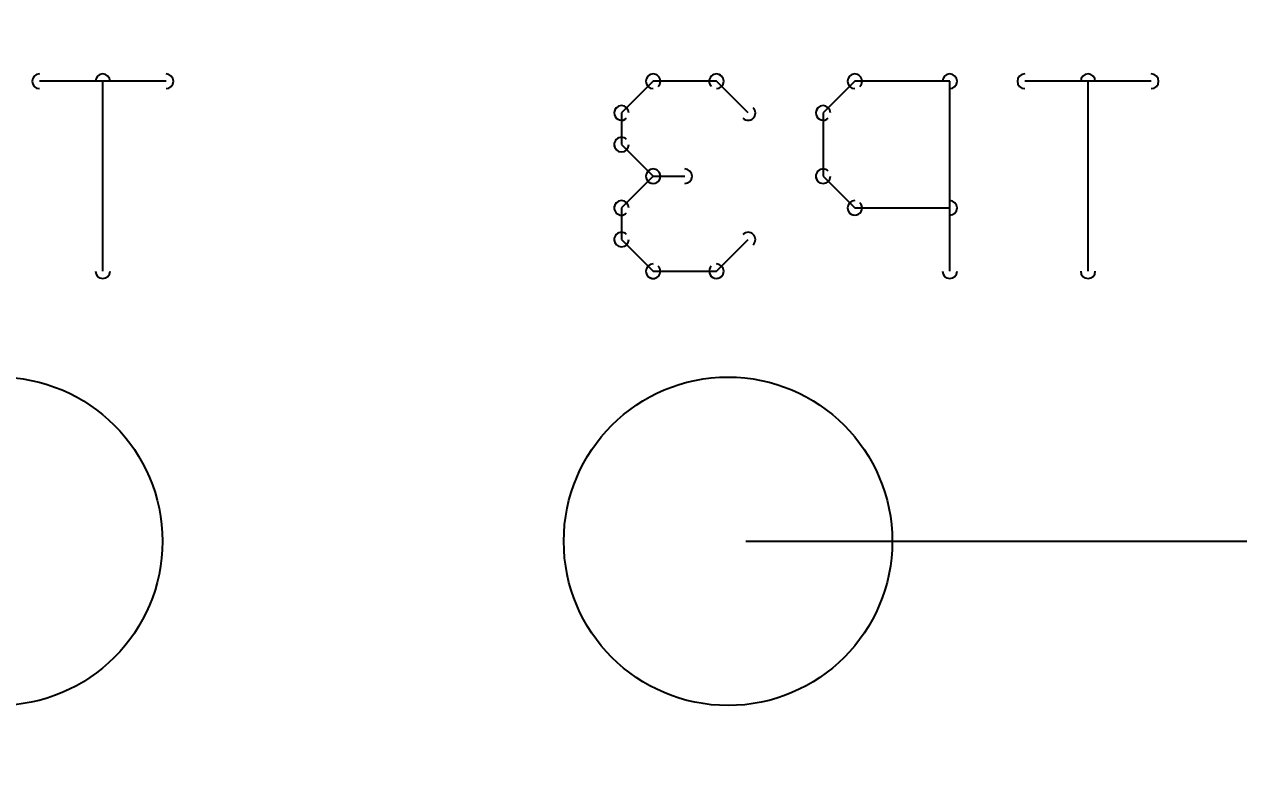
# Model space of a CAD drawing. Extents: x -87.3 to -53.8, y 2.2 to 28.4.
# Drawn here: x -62.381 to -58.154, y 12.424 to 15.035 of the extents above; entities that cross this region are included whole.
import ezdxf

# ---------------------------------------------------------------- set-up
doc = ezdxf.new("R2010")
doc.units = 0
doc.layers.get('0').update_dxf_attribs({"linetype": 'CONTINUOUS'})
doc.layers.get('DEFPOINTS').update_dxf_attribs({"linetype": 'CONTINUOUS'})
doc.layers.add('16', color=5, linetype='CONTINUOUS')
doc.layers.add('26', color=4, linetype='CONTINUOUS')
doc.styles.add('VCDSTYLE33', font='txt', dxfattribs={"width": 0.98})
doc.dimstyles.new('VCDDIMSTYLE01', dxfattribs={"dimtxt": 0.3, "dimasz": 0.18, "dimexe": 0.18, "dimexo": 0.0625, "dimgap": 0.09, "dimtad": 0, "dimtih": 1, "dimtoh": 1, "dimdec": 4, "dimzin": 12, "dimtxsty": 'VCDSTYLE33', "dimsah": 1, "dimcen": 0.09, "dimazin": 3, "dimtfac": 1, "dimtdec": 4, "dimtmove": 0, "dimatfit": 3, "dimtolj": 1, "dimtzin": 0})

# ---------------------------------------------------------------- blocks, each defined once
blk = doc.blocks.new('PIE_1_')
blk.add_circle((0, 0), 0.5715)
blk = doc.blocks.new('PIE_5_')
blk.add_circle((0, 0), 0.5715)
blk = doc.blocks.new('#POLYLINE_1628_')
at = {"layer": '26'}
blk.add_arc((-61.8872, 14.8369), 0.0254, 270, 90, dxfattribs=at)
blk = doc.blocks.new('#POLYLINE_1629_')
at = {"layer": '26'}
blk.add_arc((-62.3278, 14.8369), 0.0254, 90, 270, dxfattribs=at)
blk = doc.blocks.new('#POLYLINE_1630_')
at = {"layer": '26'}
blk.add_line((-61.8872, 14.8369), (-62.3278, 14.8369), dxfattribs=at)
blk = doc.blocks.new('#POLYLINE_1631_')
at = {"layer": '26'}
blk.add_arc((-62.1075, 14.1759), 0.0254, 180, 0, dxfattribs=at)
blk = doc.blocks.new('#POLYLINE_1632_')
at = {"layer": '26'}
blk.add_arc((-62.1075, 14.8369), 0.0254, 0, 180, dxfattribs=at)
blk = doc.blocks.new('#POLYLINE_1633_')
at = {"layer": '26'}
blk.add_line((-62.1075, 14.1759), (-62.1075, 14.8369), dxfattribs=at)
blk = doc.blocks.new('#POLYLINE_1718_')
at = {"layer": '26'}
blk.add_arc((-59.9717, 14.1759), 0.0254, 134.9203, 314.9203, dxfattribs=at)
blk = doc.blocks.new('#POLYLINE_1719_')
at = {"layer": '26'}
blk.add_arc((-59.8615, 14.2861), 0.0254, 315, 135, dxfattribs=at)
blk = doc.blocks.new('#POLYLINE_1720_')
at = {"layer": '26'}
blk.add_line((-59.9716, 14.1759), (-59.8615, 14.2861), dxfattribs=at)
blk = doc.blocks.new('#POLYLINE_1721_')
at = {"layer": '26'}
blk.add_arc((-60.192, 14.1759), 0.0254, 90, 270, dxfattribs=at)
blk = doc.blocks.new('#POLYLINE_1722_')
at = {"layer": '26'}
blk.add_arc((-59.9716, 14.1759), 0.0254, 270, 90, dxfattribs=at)
blk = doc.blocks.new('#POLYLINE_1723_')
at = {"layer": '26'}
blk.add_line((-60.192, 14.1759), (-59.9716, 14.1759), dxfattribs=at)
blk = doc.blocks.new('#POLYLINE_1724_')
at = {"layer": '26'}
blk.add_arc((-60.3022, 14.2861), 0.0254, 45, 225, dxfattribs=at)
blk = doc.blocks.new('#POLYLINE_1725_')
at = {"layer": '26'}
blk.add_arc((-60.192, 14.1759), 0.0254, 225.0797, 45.0797, dxfattribs=at)
blk = doc.blocks.new('#POLYLINE_1726_')
at = {"layer": '26'}
blk.add_line((-60.3021, 14.2861), (-60.192, 14.1759), dxfattribs=at)
blk = doc.blocks.new('#POLYLINE_1727_')
at = {"layer": '26'}
blk.add_arc((-60.3021, 14.3962), 0.0254, 0, 180, dxfattribs=at)
blk = doc.blocks.new('#POLYLINE_1728_')
at = {"layer": '26'}
blk.add_arc((-60.3021, 14.2861), 0.0254, 180, 0, dxfattribs=at)
blk = doc.blocks.new('#POLYLINE_1729_')
at = {"layer": '26'}
blk.add_line((-60.3021, 14.3962), (-60.3021, 14.2861), dxfattribs=at)
blk = doc.blocks.new('#POLYLINE_1730_')
at = {"layer": '26'}
blk.add_arc((-60.192, 14.5064), 0.0254, 315, 135, dxfattribs=at)
blk = doc.blocks.new('#POLYLINE_1731_')
at = {"layer": '26'}
blk.add_arc((-60.3022, 14.3963), 0.0254, 135, 315, dxfattribs=at)
blk = doc.blocks.new('#POLYLINE_1732_')
at = {"layer": '26'}
blk.add_line((-60.192, 14.5064), (-60.3021, 14.3962), dxfattribs=at)
blk = doc.blocks.new('#POLYLINE_1733_')
at = {"layer": '26'}
blk.add_arc((-60.192, 14.5064), 0.0254, 90, 270, dxfattribs=at)
blk = doc.blocks.new('#POLYLINE_1734_')
at = {"layer": '26'}
blk.add_arc((-60.0818, 14.5064), 0.0254, 270, 90, dxfattribs=at)
blk = doc.blocks.new('#POLYLINE_1735_')
at = {"layer": '26'}
blk.add_line((-60.192, 14.5064), (-60.0818, 14.5064), dxfattribs=at)
blk = doc.blocks.new('#POLYLINE_1736_')
at = {"layer": '26'}
blk.add_arc((-60.3022, 14.6166), 0.0254, 45, 225, dxfattribs=at)
blk = doc.blocks.new('#POLYLINE_1737_')
at = {"layer": '26'}
blk.add_arc((-60.192, 14.5064), 0.0254, 225, 45, dxfattribs=at)
blk = doc.blocks.new('#POLYLINE_1738_')
at = {"layer": '26'}
blk.add_line((-60.3021, 14.6165), (-60.192, 14.5064), dxfattribs=at)
blk = doc.blocks.new('#POLYLINE_1739_')
at = {"layer": '26'}
blk.add_arc((-60.3021, 14.7267), 0.0254, 0, 180, dxfattribs=at)
blk = doc.blocks.new('#POLYLINE_1740_')
at = {"layer": '26'}
blk.add_arc((-60.3021, 14.6165), 0.0254, 180, 0, dxfattribs=at)
blk = doc.blocks.new('#POLYLINE_1741_')
at = {"layer": '26'}
blk.add_line((-60.3021, 14.7267), (-60.3021, 14.6165), dxfattribs=at)
blk = doc.blocks.new('#POLYLINE_1742_')
at = {"layer": '26'}
blk.add_arc((-60.192, 14.8369), 0.0254, 315, 135, dxfattribs=at)
blk = doc.blocks.new('#POLYLINE_1743_')
at = {"layer": '26'}
blk.add_arc((-60.3022, 14.7267), 0.0254, 134.9203, 314.9203, dxfattribs=at)
blk = doc.blocks.new('#POLYLINE_1744_')
at = {"layer": '26'}
blk.add_line((-60.192, 14.8369), (-60.3021, 14.7267), dxfattribs=at)
blk = doc.blocks.new('#POLYLINE_1745_')
at = {"layer": '26'}
blk.add_arc((-59.9716, 14.8369), 0.0254, 270, 90, dxfattribs=at)
blk = doc.blocks.new('#POLYLINE_1746_')
at = {"layer": '26'}
blk.add_arc((-60.192, 14.8369), 0.0254, 90, 270, dxfattribs=at)
blk = doc.blocks.new('#POLYLINE_1747_')
at = {"layer": '26'}
blk.add_line((-59.9716, 14.8369), (-60.192, 14.8369), dxfattribs=at)
blk = doc.blocks.new('#POLYLINE_1748_')
at = {"layer": '26'}
blk.add_arc((-59.8615, 14.7267), 0.0254, 225.0797, 45.0797, dxfattribs=at)
blk = doc.blocks.new('#POLYLINE_1749_')
at = {"layer": '26'}
blk.add_arc((-59.9717, 14.8369), 0.0254, 45, 225, dxfattribs=at)
blk = doc.blocks.new('#POLYLINE_1750_')
at = {"layer": '26'}
blk.add_line((-59.8615, 14.7267), (-59.9716, 14.8369), dxfattribs=at)
blk = doc.blocks.new('#POLYLINE_1751_')
at = {"layer": '26'}
blk.add_arc((-59.4903, 14.3962), 0.0254, 90, 270, dxfattribs=at)
blk = doc.blocks.new('#POLYLINE_1752_')
at = {"layer": '26'}
blk.add_arc((-59.1598, 14.3962), 0.0254, 270, 90, dxfattribs=at)
blk = doc.blocks.new('#POLYLINE_1753_')
at = {"layer": '26'}
blk.add_line((-59.4903, 14.3962), (-59.1598, 14.3962), dxfattribs=at)
blk = doc.blocks.new('#POLYLINE_1754_')
at = {"layer": '26'}
blk.add_arc((-59.6005, 14.5064), 0.0254, 45, 225, dxfattribs=at)
blk = doc.blocks.new('#POLYLINE_1755_')
at = {"layer": '26'}
blk.add_arc((-59.4904, 14.3963), 0.0254, 225, 45, dxfattribs=at)
blk = doc.blocks.new('#POLYLINE_1756_')
at = {"layer": '26'}
blk.add_line((-59.6005, 14.5064), (-59.4903, 14.3962), dxfattribs=at)
blk = doc.blocks.new('#POLYLINE_1757_')
at = {"layer": '26'}
blk.add_arc((-59.6005, 14.7267), 0.0254, 0, 180, dxfattribs=at)
blk = doc.blocks.new('#POLYLINE_1758_')
at = {"layer": '26'}
blk.add_arc((-59.6005, 14.5064), 0.0254, 180, 0, dxfattribs=at)
blk = doc.blocks.new('#POLYLINE_1759_')
at = {"layer": '26'}
blk.add_line((-59.6005, 14.7267), (-59.6005, 14.5064), dxfattribs=at)
blk = doc.blocks.new('#POLYLINE_1760_')
at = {"layer": '26'}
blk.add_arc((-59.4904, 14.8369), 0.0254, 315, 135, dxfattribs=at)
blk = doc.blocks.new('#POLYLINE_1761_')
at = {"layer": '26'}
blk.add_arc((-59.6005, 14.7267), 0.0254, 134.9203, 314.9203, dxfattribs=at)
blk = doc.blocks.new('#POLYLINE_1762_')
at = {"layer": '26'}
blk.add_line((-59.4903, 14.8369), (-59.6005, 14.7267), dxfattribs=at)
blk = doc.blocks.new('#POLYLINE_1763_')
at = {"layer": '26'}
blk.add_arc((-59.1598, 14.8369), 0.0254, 270, 90, dxfattribs=at)
blk = doc.blocks.new('#POLYLINE_1764_')
at = {"layer": '26'}
blk.add_arc((-59.4903, 14.8369), 0.0254, 90, 270, dxfattribs=at)
blk = doc.blocks.new('#POLYLINE_1765_')
at = {"layer": '26'}
blk.add_line((-59.1598, 14.8369), (-59.4903, 14.8369), dxfattribs=at)
blk = doc.blocks.new('#POLYLINE_1766_')
at = {"layer": '26'}
blk.add_arc((-59.1598, 14.1759), 0.0254, 180, 0, dxfattribs=at)
blk = doc.blocks.new('#POLYLINE_1767_')
at = {"layer": '26'}
blk.add_arc((-59.1598, 14.8369), 0.0254, 0, 180, dxfattribs=at)
blk = doc.blocks.new('#POLYLINE_1768_')
at = {"layer": '26'}
blk.add_line((-59.1598, 14.1759), (-59.1598, 14.8369), dxfattribs=at)
blk = doc.blocks.new('#POLYLINE_1769_')
at = {"layer": '26'}
blk.add_arc((-58.4582, 14.8369), 0.0254, 270, 90, dxfattribs=at)
blk = doc.blocks.new('#POLYLINE_1770_')
at = {"layer": '26'}
blk.add_arc((-58.8988, 14.8369), 0.0254, 90, 270, dxfattribs=at)
blk = doc.blocks.new('#POLYLINE_1771_')
at = {"layer": '26'}
blk.add_line((-58.4582, 14.8369), (-58.8988, 14.8369), dxfattribs=at)
blk = doc.blocks.new('#POLYLINE_1772_')
at = {"layer": '26'}
blk.add_arc((-58.6785, 14.1759), 0.0254, 180, 0, dxfattribs=at)
blk = doc.blocks.new('#POLYLINE_1773_')
at = {"layer": '26'}
blk.add_arc((-58.6785, 14.8369), 0.0254, 0, 180, dxfattribs=at)
blk = doc.blocks.new('#POLYLINE_1774_')
at = {"layer": '26'}
blk.add_line((-58.6785, 14.1759), (-58.6785, 14.8369), dxfattribs=at)
blk = doc.blocks.new('*D2052')
at = {"color": 0}
for p, q in [((-59.8689, 15.7761), (-56.0249, 15.7761)), ((-56.2049, 15.5961), (-56.2049, 14.7461)), ((-56.2049, 13.4161), (-56.2049, 14.2661)), ((-59.8689, 13.2361), (-56.0249, 13.2361))]:
    blk.add_line(p, q, dxfattribs=at)
for points in [[(-56.1749, 15.5961), (-56.2349, 15.5961), (-56.2049, 15.7761)], [(-56.2349, 13.4161), (-56.1749, 13.4161), (-56.2049, 13.2361)]]:
    blk.add_solid(points, dxfattribs=at)
at = {"layer": 'DEFPOINTS', "color": 0}
for p in [(-59.9314, 15.7761), (-59.9314, 13.2361), (-56.2049, 13.2361)]:
    blk.add_point(p, dxfattribs=at)
at = {"color": 0, "insert": (-56.2049, 14.5061), "char_height": 0.3, "attachment_point": 5, "style": 'VCDSTYLE33'}
blk.add_mtext('\\A1;2.5400', dxfattribs=at)
blk = doc.blocks.new('*D2053')
at = {"color": 0}
for p, q in [((-58.1544, 18.8241), (-54.2562, 18.8241)), ((-54.4362, 18.6441), (-54.4362, 14.7461)), ((-54.4362, 10.3681), (-54.4362, 14.2661)), ((-58.1544, 10.1881), (-54.2562, 10.1881))]:
    blk.add_line(p, q, dxfattribs=at)
for points in [[(-54.4062, 18.6441), (-54.4662, 18.6441), (-54.4362, 18.8241)], [(-54.4662, 10.3681), (-54.4062, 10.3681), (-54.4362, 10.1881)]]:
    blk.add_solid(points, dxfattribs=at)
at = {"layer": 'DEFPOINTS', "color": 0}
for p in [(-58.2169, 18.8241), (-54.4362, 18.8241), (-58.2169, 10.1881)]:
    blk.add_point(p, dxfattribs=at)
at = {"color": 0, "insert": (-54.4362, 14.5061), "char_height": 0.3, "attachment_point": 5, "style": 'VCDSTYLE33'}
blk.add_mtext('\\A1;8.6360', dxfattribs=at)
blk = doc.blocks.new('PIE_7_')
blk.add_circle((0, 0), 0.5715)
blk = doc.blocks.new('PIE_11_')
blk.add_circle((0, 0), 0.5715)
blk = doc.blocks.new('#POLYLINE_1999_')
at = {"layer": '26'}
blk.add_arc((-61.8872, 14.8369), 0.0254, 270, 90, dxfattribs=at)
blk = doc.blocks.new('#POLYLINE_2000_')
at = {"layer": '26'}
blk.add_arc((-62.3278, 14.8369), 0.0254, 90, 270, dxfattribs=at)
blk = doc.blocks.new('#POLYLINE_2001_')
at = {"layer": '26'}
blk.add_line((-61.8872, 14.8369), (-62.3278, 14.8369), dxfattribs=at)
blk = doc.blocks.new('#POLYLINE_2002_')
at = {"layer": '26'}
blk.add_arc((-62.1075, 14.1759), 0.0254, 180, 0, dxfattribs=at)
blk = doc.blocks.new('#POLYLINE_2003_')
at = {"layer": '26'}
blk.add_arc((-62.1075, 14.8369), 0.0254, 0, 180, dxfattribs=at)
blk = doc.blocks.new('#POLYLINE_2004_')
at = {"layer": '26'}
blk.add_line((-62.1075, 14.1759), (-62.1075, 14.8369), dxfattribs=at)
blk = doc.blocks.new('#POLYLINE_2089_')
at = {"layer": '26'}
blk.add_arc((-59.9717, 14.1759), 0.0254, 134.9203, 314.9203, dxfattribs=at)
blk = doc.blocks.new('#POLYLINE_2090_')
at = {"layer": '26'}
blk.add_arc((-59.8615, 14.2861), 0.0254, 315, 135, dxfattribs=at)
blk = doc.blocks.new('#POLYLINE_2091_')
at = {"layer": '26'}
blk.add_line((-59.9716, 14.1759), (-59.8615, 14.2861), dxfattribs=at)
blk = doc.blocks.new('#POLYLINE_2092_')
at = {"layer": '26'}
blk.add_arc((-60.192, 14.1759), 0.0254, 90, 270, dxfattribs=at)
blk = doc.blocks.new('#POLYLINE_2093_')
at = {"layer": '26'}
blk.add_arc((-59.9716, 14.1759), 0.0254, 270, 90, dxfattribs=at)
blk = doc.blocks.new('#POLYLINE_2094_')
at = {"layer": '26'}
blk.add_line((-60.192, 14.1759), (-59.9716, 14.1759), dxfattribs=at)
blk = doc.blocks.new('#POLYLINE_2095_')
at = {"layer": '26'}
blk.add_arc((-60.3022, 14.2861), 0.0254, 45, 225, dxfattribs=at)
blk = doc.blocks.new('#POLYLINE_2096_')
at = {"layer": '26'}
blk.add_arc((-60.192, 14.1759), 0.0254, 225.0797, 45.0797, dxfattribs=at)
blk = doc.blocks.new('#POLYLINE_2097_')
at = {"layer": '26'}
blk.add_line((-60.3021, 14.2861), (-60.192, 14.1759), dxfattribs=at)
blk = doc.blocks.new('#POLYLINE_2098_')
at = {"layer": '26'}
blk.add_arc((-60.3021, 14.3962), 0.0254, 0, 180, dxfattribs=at)
blk = doc.blocks.new('#POLYLINE_2099_')
at = {"layer": '26'}
blk.add_arc((-60.3021, 14.2861), 0.0254, 180, 0, dxfattribs=at)
blk = doc.blocks.new('#POLYLINE_2100_')
at = {"layer": '26'}
blk.add_line((-60.3021, 14.3962), (-60.3021, 14.2861), dxfattribs=at)
blk = doc.blocks.new('#POLYLINE_2101_')
at = {"layer": '26'}
blk.add_arc((-60.192, 14.5064), 0.0254, 315, 135, dxfattribs=at)
blk = doc.blocks.new('#POLYLINE_2102_')
at = {"layer": '26'}
blk.add_arc((-60.3022, 14.3963), 0.0254, 135, 315, dxfattribs=at)
blk = doc.blocks.new('#POLYLINE_2103_')
at = {"layer": '26'}
blk.add_line((-60.192, 14.5064), (-60.3021, 14.3962), dxfattribs=at)
blk = doc.blocks.new('#POLYLINE_2104_')
at = {"layer": '26'}
blk.add_arc((-60.192, 14.5064), 0.0254, 90, 270, dxfattribs=at)
blk = doc.blocks.new('#POLYLINE_2105_')
at = {"layer": '26'}
blk.add_arc((-60.0818, 14.5064), 0.0254, 270, 90, dxfattribs=at)
blk = doc.blocks.new('#POLYLINE_2106_')
at = {"layer": '26'}
blk.add_line((-60.192, 14.5064), (-60.0818, 14.5064), dxfattribs=at)
blk = doc.blocks.new('#POLYLINE_2107_')
at = {"layer": '26'}
blk.add_arc((-60.3022, 14.6166), 0.0254, 45, 225, dxfattribs=at)
blk = doc.blocks.new('#POLYLINE_2108_')
at = {"layer": '26'}
blk.add_arc((-60.192, 14.5064), 0.0254, 225, 45, dxfattribs=at)
blk = doc.blocks.new('#POLYLINE_2109_')
at = {"layer": '26'}
blk.add_line((-60.3021, 14.6165), (-60.192, 14.5064), dxfattribs=at)
blk = doc.blocks.new('#POLYLINE_2110_')
at = {"layer": '26'}
blk.add_arc((-60.3021, 14.7267), 0.0254, 0, 180, dxfattribs=at)
blk = doc.blocks.new('#POLYLINE_2111_')
at = {"layer": '26'}
blk.add_arc((-60.3021, 14.6165), 0.0254, 180, 0, dxfattribs=at)
blk = doc.blocks.new('#POLYLINE_2112_')
at = {"layer": '26'}
blk.add_line((-60.3021, 14.7267), (-60.3021, 14.6165), dxfattribs=at)
blk = doc.blocks.new('#POLYLINE_2113_')
at = {"layer": '26'}
blk.add_arc((-60.192, 14.8369), 0.0254, 315, 135, dxfattribs=at)
blk = doc.blocks.new('#POLYLINE_2114_')
at = {"layer": '26'}
blk.add_arc((-60.3022, 14.7267), 0.0254, 134.9203, 314.9203, dxfattribs=at)
blk = doc.blocks.new('#POLYLINE_2115_')
at = {"layer": '26'}
blk.add_line((-60.192, 14.8369), (-60.3021, 14.7267), dxfattribs=at)
blk = doc.blocks.new('#POLYLINE_2116_')
at = {"layer": '26'}
blk.add_arc((-59.9716, 14.8369), 0.0254, 270, 90, dxfattribs=at)
blk = doc.blocks.new('#POLYLINE_2117_')
at = {"layer": '26'}
blk.add_arc((-60.192, 14.8369), 0.0254, 90, 270, dxfattribs=at)
blk = doc.blocks.new('#POLYLINE_2118_')
at = {"layer": '26'}
blk.add_line((-59.9716, 14.8369), (-60.192, 14.8369), dxfattribs=at)
blk = doc.blocks.new('#POLYLINE_2119_')
at = {"layer": '26'}
blk.add_arc((-59.8615, 14.7267), 0.0254, 225.0797, 45.0797, dxfattribs=at)
blk = doc.blocks.new('#POLYLINE_2120_')
at = {"layer": '26'}
blk.add_arc((-59.9717, 14.8369), 0.0254, 45, 225, dxfattribs=at)
blk = doc.blocks.new('#POLYLINE_2121_')
at = {"layer": '26'}
blk.add_line((-59.8615, 14.7267), (-59.9716, 14.8369), dxfattribs=at)
blk = doc.blocks.new('#POLYLINE_2122_')
at = {"layer": '26'}
blk.add_arc((-59.4903, 14.3962), 0.0254, 90, 270, dxfattribs=at)
blk = doc.blocks.new('#POLYLINE_2123_')
at = {"layer": '26'}
blk.add_arc((-59.1598, 14.3962), 0.0254, 270, 90, dxfattribs=at)
blk = doc.blocks.new('#POLYLINE_2124_')
at = {"layer": '26'}
blk.add_line((-59.4903, 14.3962), (-59.1598, 14.3962), dxfattribs=at)
blk = doc.blocks.new('#POLYLINE_2125_')
at = {"layer": '26'}
blk.add_arc((-59.6005, 14.5064), 0.0254, 45, 225, dxfattribs=at)
blk = doc.blocks.new('#POLYLINE_2126_')
at = {"layer": '26'}
blk.add_arc((-59.4904, 14.3963), 0.0254, 225, 45, dxfattribs=at)
blk = doc.blocks.new('#POLYLINE_2127_')
at = {"layer": '26'}
blk.add_line((-59.6005, 14.5064), (-59.4903, 14.3962), dxfattribs=at)
blk = doc.blocks.new('#POLYLINE_2128_')
at = {"layer": '26'}
blk.add_arc((-59.6005, 14.7267), 0.0254, 0, 180, dxfattribs=at)
blk = doc.blocks.new('#POLYLINE_2129_')
at = {"layer": '26'}
blk.add_arc((-59.6005, 14.5064), 0.0254, 180, 0, dxfattribs=at)
blk = doc.blocks.new('#POLYLINE_2130_')
at = {"layer": '26'}
blk.add_line((-59.6005, 14.7267), (-59.6005, 14.5064), dxfattribs=at)
blk = doc.blocks.new('#POLYLINE_2131_')
at = {"layer": '26'}
blk.add_arc((-59.4904, 14.8369), 0.0254, 315, 135, dxfattribs=at)
blk = doc.blocks.new('#POLYLINE_2132_')
at = {"layer": '26'}
blk.add_arc((-59.6005, 14.7267), 0.0254, 134.9203, 314.9203, dxfattribs=at)
blk = doc.blocks.new('#POLYLINE_2133_')
at = {"layer": '26'}
blk.add_line((-59.4903, 14.8369), (-59.6005, 14.7267), dxfattribs=at)
blk = doc.blocks.new('#POLYLINE_2134_')
at = {"layer": '26'}
blk.add_arc((-59.1598, 14.8369), 0.0254, 270, 90, dxfattribs=at)
blk = doc.blocks.new('#POLYLINE_2135_')
at = {"layer": '26'}
blk.add_arc((-59.4903, 14.8369), 0.0254, 90, 270, dxfattribs=at)
blk = doc.blocks.new('#POLYLINE_2136_')
at = {"layer": '26'}
blk.add_line((-59.1598, 14.8369), (-59.4903, 14.8369), dxfattribs=at)
blk = doc.blocks.new('#POLYLINE_2137_')
at = {"layer": '26'}
blk.add_arc((-59.1598, 14.1759), 0.0254, 180, 0, dxfattribs=at)
blk = doc.blocks.new('#POLYLINE_2138_')
at = {"layer": '26'}
blk.add_arc((-59.1598, 14.8369), 0.0254, 0, 180, dxfattribs=at)
blk = doc.blocks.new('#POLYLINE_2139_')
at = {"layer": '26'}
blk.add_line((-59.1598, 14.1759), (-59.1598, 14.8369), dxfattribs=at)
blk = doc.blocks.new('#POLYLINE_2140_')
at = {"layer": '26'}
blk.add_arc((-58.4582, 14.8369), 0.0254, 270, 90, dxfattribs=at)
blk = doc.blocks.new('#POLYLINE_2141_')
at = {"layer": '26'}
blk.add_arc((-58.8988, 14.8369), 0.0254, 90, 270, dxfattribs=at)
blk = doc.blocks.new('#POLYLINE_2142_')
at = {"layer": '26'}
blk.add_line((-58.4582, 14.8369), (-58.8988, 14.8369), dxfattribs=at)
blk = doc.blocks.new('#POLYLINE_2143_')
at = {"layer": '26'}
blk.add_arc((-58.6785, 14.1759), 0.0254, 180, 0, dxfattribs=at)
blk = doc.blocks.new('#POLYLINE_2144_')
at = {"layer": '26'}
blk.add_arc((-58.6785, 14.8369), 0.0254, 0, 180, dxfattribs=at)
blk = doc.blocks.new('#POLYLINE_2145_')
at = {"layer": '26'}
blk.add_line((-58.6785, 14.1759), (-58.6785, 14.8369), dxfattribs=at)

msp = doc.modelspace()

# ---------------------------------------------------------------- block references
at = {"layer": '16'}
for name, p in [('PIE_5_', (-62.47142, 13.2361)), ('PIE_11_', (-62.47142, 13.2361)), ('PIE_1_', (-59.93142, 13.2361)), ('PIE_7_', (-59.93142, 13.2361))]:
    msp.add_blockref(name, p, dxfattribs=at)
at = {"layer": '26'}
for name in ['#POLYLINE_1629_', '#POLYLINE_2000_', '#POLYLINE_1630_', '#POLYLINE_2001_', '#POLYLINE_1632_', '#POLYLINE_2003_', '#POLYLINE_1633_', '#POLYLINE_2004_', '#POLYLINE_1628_', '#POLYLINE_1999_', '#POLYLINE_1744_', '#POLYLINE_2115_', '#POLYLINE_1746_', '#POLYLINE_2117_', '#POLYLINE_1742_', '#POLYLINE_2113_', '#POLYLINE_1747_', '#POLYLINE_2118_', '#POLYLINE_1749_', '#POLYLINE_2120_', '#POLYLINE_1745_', '#POLYLINE_2116_', '#POLYLINE_1750_', '#POLYLINE_2121_', '#POLYLINE_1762_', '#POLYLINE_2133_', '#POLYLINE_1764_', '#POLYLINE_2135_', '#POLYLINE_1760_', '#POLYLINE_2131_', '#POLYLINE_1765_', '#POLYLINE_2136_', '#POLYLINE_1767_', '#POLYLINE_2138_', '#POLYLINE_1763_', '#POLYLINE_2134_', '#POLYLINE_1768_', '#POLYLINE_2139_', '#POLYLINE_1770_', '#POLYLINE_2141_', '#POLYLINE_1771_', '#POLYLINE_2142_', '#POLYLINE_1773_', '#POLYLINE_2144_', '#POLYLINE_1774_', '#POLYLINE_2145_', '#POLYLINE_1769_', '#POLYLINE_2140_', '#POLYLINE_1739_', '#POLYLINE_2110_', '#POLYLINE_1757_', '#POLYLINE_2128_', '#POLYLINE_1743_', '#POLYLINE_2114_', '#POLYLINE_1741_', '#POLYLINE_2112_', '#POLYLINE_1748_', '#POLYLINE_2119_', '#POLYLINE_1761_', '#POLYLINE_2132_', '#POLYLINE_1759_', '#POLYLINE_2130_', '#POLYLINE_1736_', '#POLYLINE_2107_', '#POLYLINE_1740_', '#POLYLINE_2111_', '#POLYLINE_1738_', '#POLYLINE_2109_', '#POLYLINE_1732_', '#POLYLINE_2103_', '#POLYLINE_1733_', '#POLYLINE_2104_', '#POLYLINE_1730_', '#POLYLINE_2101_', '#POLYLINE_1737_', '#POLYLINE_2108_', '#POLYLINE_1735_', '#POLYLINE_2106_', '#POLYLINE_1734_', '#POLYLINE_2105_', '#POLYLINE_1754_', '#POLYLINE_2125_', '#POLYLINE_1758_', '#POLYLINE_2129_', '#POLYLINE_1756_', '#POLYLINE_2127_', '#POLYLINE_1731_', '#POLYLINE_2102_', '#POLYLINE_1727_', '#POLYLINE_2098_', '#POLYLINE_1751_', '#POLYLINE_2122_', '#POLYLINE_1755_', '#POLYLINE_2126_', '#POLYLINE_1752_', '#POLYLINE_2123_', '#POLYLINE_1729_', '#POLYLINE_2100_', '#POLYLINE_1753_', '#POLYLINE_2124_', '#POLYLINE_1724_', '#POLYLINE_2095_', '#POLYLINE_1728_', '#POLYLINE_2099_', '#POLYLINE_1726_', '#POLYLINE_2097_', '#POLYLINE_1720_', '#POLYLINE_2091_', '#POLYLINE_1719_', '#POLYLINE_2090_', '#POLYLINE_1721_', '#POLYLINE_2092_', '#POLYLINE_1722_', '#POLYLINE_2093_', '#POLYLINE_1631_', '#POLYLINE_2002_', '#POLYLINE_1725_', '#POLYLINE_2096_', '#POLYLINE_1723_', '#POLYLINE_2094_', '#POLYLINE_2089_', '#POLYLINE_1718_', '#POLYLINE_1766_', '#POLYLINE_2137_', '#POLYLINE_1772_', '#POLYLINE_2143_']:
    msp.add_blockref(name, (0, 0), dxfattribs=at)

# ---------------------------------------------------------------- dimensions: what is measured, and where the dimension line sits
for base, p1, p2, text, picture, middle in [((-54.43623, 18.8241), (-58.21692, 10.1881), (-58.21692, 18.8241), '8.6360', '*D2053', (-54.43623, 14.5061)), ((-56.20495, 13.2361), (-59.93142, 15.7761), (-59.93142, 13.2361), '2.5400', '*D2052', (-56.20495, 14.5061))]:
    dim = msp.add_linear_dim(base=base, p1=p1, p2=p2, angle=90, text=text, dimstyle='VCDDIMSTYLE01')
    dim.commit()
    dim.dimension.update_dxf_attribs({"geometry": picture, "text_midpoint": middle})

doc.saveas('drawing.dxf')
